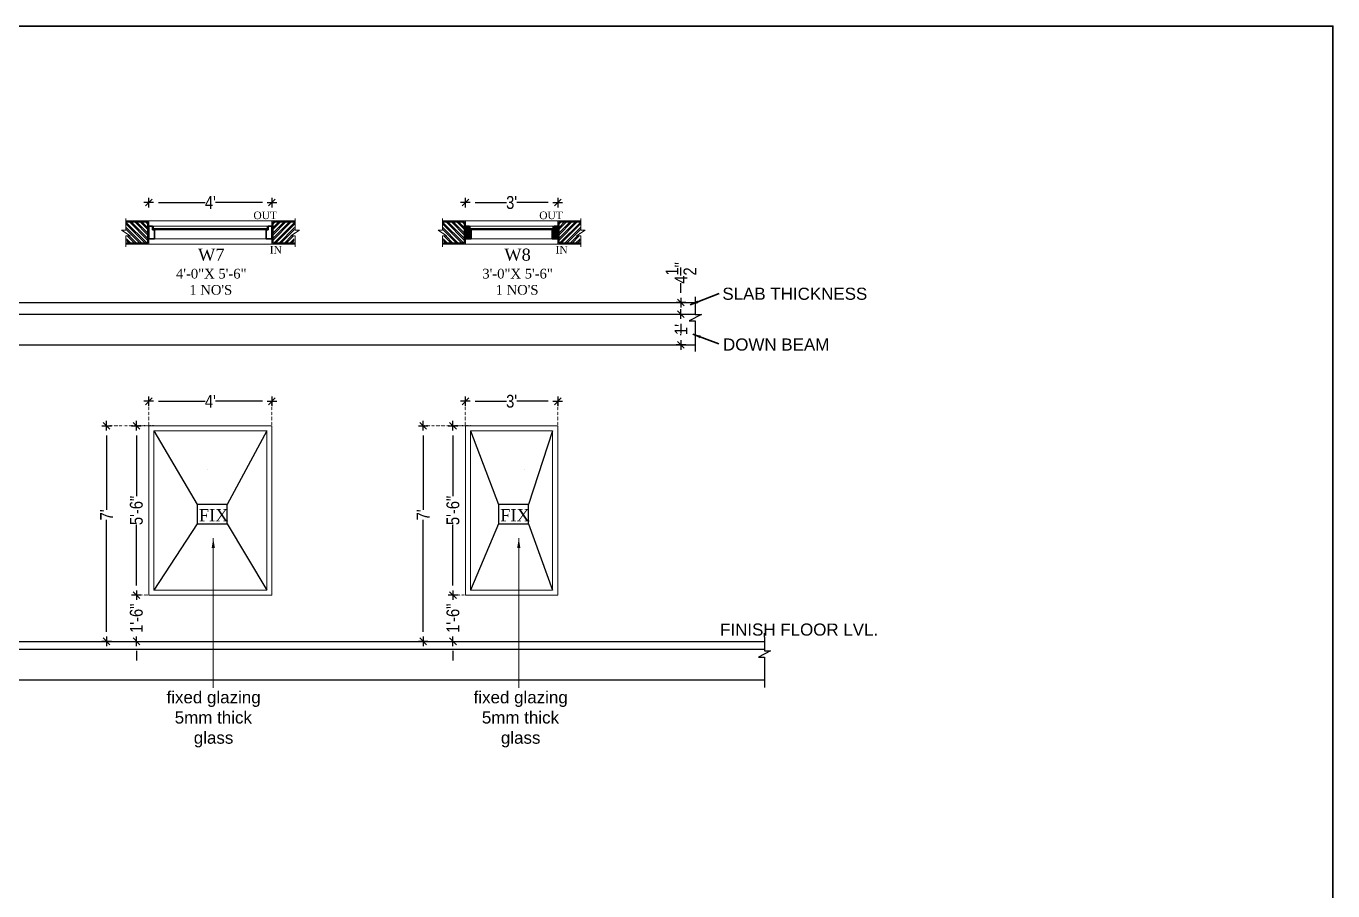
# Model space of a CAD drawing. Extents: x 187966 to 202201, y 659574 to 1343694.
# Drawn here: x 194190 to 194700, y 664168 to 664504 of the extents above; entities that cross this region are included whole.
import ezdxf
from ezdxf.lldxf.tags import DXFTag

# ---------------------------------------------------------------- set-up
doc = ezdxf.new("R2010")
doc.units = 0
doc.header["$MEASUREMENT"] = 0
doc.header["$PDMODE"] = 32
doc.linetypes.add('DOT2', pattern=[3.175, 0, -3.175])
for name, color, linetype, lineweight in [('A-Wall', 7, 'Continuous', 30), ('ar-DOOR-WOOD', 44, 'Continuous', 0), ('AR-TEXT', 163, 'Continuous', 9), ('dim.', 84, 'Continuous', 25), ('seal', 8, 'Continuous', 0), ('slab beam layout', 142, 'Continuous', 30), ('Text', 55, 'Continuous', 25), ('wall', 1, 'Continuous', 30), ('wall hatch', 253, 'Continuous', 13), ('windows', 255, 'Continuous', 0)]:
    doc.layers.add(name, color=color, linetype=linetype, lineweight=lineweight)
doc.styles.add('AA_03.50', font='ARIALN.TTF', dxfattribs={"height": 8})
doc.styles.add('AA_05.00', font='ARIALN.TTF', dxfattribs={"height": 5})
doc.styles.get("Standard").update_dxf_attribs({"font": 'stylu.ttf', "height": 7})
tags = doc.linetypes.add('DASHED2', pattern=[0.375, 0.25, -0.125]).pattern_tags.tags
tags[6:7] = [DXFTag(74, 4), DXFTag(75, 0), DXFTag(340, '0'), DXFTag(46, 1.0), DXFTag(50, 0.0), DXFTag(44, 0.0), DXFTag(45, 0.0)]
tags[4:5] = [DXFTag(74, 4), DXFTag(75, 0), DXFTag(340, '0'), DXFTag(46, 1.0), DXFTag(50, 0.0), DXFTag(44, 0.0), DXFTag(45, 0.0)]
doc.dimstyles.new('AA_03.50', dxfattribs={"dimtxt": 9, "dimasz": 3.25, "dimexe": 1.75, "dimexo": 3.375, "dimgap": 0.09, "dimtad": 0, "dimdec": 0, "dimzin": 3, "dimdsep": 46, "dimlunit": 4, "dimtxsty": 'AA_03.50', "dimblk": 'DOTSMALL', "dimcen": 0.09, "dimclre": 7, "dimadec": 0, "dimazin": 0, "dimtfac": 1, "dimtdec": 0, "dimtofl": 0, "dimtmove": 0, "dimatfit": 3, "dimfxl": 1, "dimtolj": 1, "dimtzin": 0, "dimlwd": -1, "dimarcsym": 0})
doc.dimstyles.new('AA_05.00', dxfattribs={"dimtxt": 5, "dimasz": 3.75, "dimexe": 0.18, "dimexo": 0.0625, "dimgap": 0.09, "dimtad": 0, "dimdec": 1, "dimzin": 0, "dimdsep": 46, "dimlunit": 4, "dimtxsty": 'AA_05.00', "dimblk": 'DIM ARROW', "dimcen": 0.09, "dimclrd": 9, "dimclre": 256, "dimadec": 0, "dimazin": 0, "dimtfac": 1, "dimtdec": 1, "dimtofl": 0, "dimtmove": 0, "dimatfit": 3, "dimfxl": 1, "dimtolj": 1, "dimtzin": 0, "dimlwd": -1, "dimarcsym": 0})
pattern_1 = [(225, (-12.4713, 0), (0.34798562066, -0.34798562066), []), (225, (-12.81926, 4e-17), (0.34798562066, -0.34798562066), [0.6151574803, -0.12303149606, 0, -0.12303149606])]

# ---------------------------------------------------------------- blocks, each defined once
blk = doc.blocks.new('DIM ARROW')
at = {"color": 3, "ltscale": 0.1}
for p, q in [((-0.5, 0), (0.5, 0)), ((-0.35, -0.35), (0.35, 0.35)), ((0, 0.5), (0, -0.5))]:
    blk.add_line(p, q, dxfattribs=at)
blk = doc.blocks.new('*D172')
at = {"layer": 'DEFPOINTS', "color": 0, "ltscale": 0.1, "transparency": 16777216}
for p in [(194443.85, 664392.29), (194443.85, 664380.29), (194445.67, 664380.29)]:
    blk.add_point(p, dxfattribs=at)
at = {"layer": 'dim.', "linetype": 'DOT2', "lineweight": -2, "ltscale": 0.1, "transparency": 16777216}
for p, q in [((194443.91, 664392.29), (194445.85, 664392.29)), ((194443.91, 664380.29), (194445.85, 664380.29))]:
    blk.add_line(p, q, dxfattribs=at)
at = {"layer": 'dim.', "color": 9, "ltscale": 0.1, "transparency": 16777216}
for p, q in [((194445.67, 664388.54), (194445.67, 664388.07)), ((194445.67, 664384.04), (194445.67, 664384.51))]:
    blk.add_line(p, q, dxfattribs=at)
at = {"layer": 'dim.', "color": 9, "ltscale": 0.1, "transparency": 16777216, "xscale": 3.75, "yscale": 3.75, "zscale": 3.75}
for p, rotation in [((194445.67, 664392.29), 90), ((194445.67, 664380.29), 270)]:
    blk.add_blockref('DIM ARROW', p, dxfattribs=dict(at, rotation=rotation))
at = {"layer": 'dim.', "color": 0, "ltscale": 0.1, "transparency": 16777216, "insert": (194445.67, 664386.29), "char_height": 5, "attachment_point": 5, "rotation": 90, "style": 'AA_05.00'}
blk.add_mtext("\\A1;1'", dxfattribs=at)
blk = doc.blocks.new('*D173')
at = {"layer": 'DEFPOINTS', "color": 0, "ltscale": 0.1, "transparency": 16777216}
for p in [(194442.74, 664396.79), (194445.67, 664396.79), (194442.74, 664392.29)]:
    blk.add_point(p, dxfattribs=at)
at = {"layer": 'dim.', "color": 9, "ltscale": 0.1, "transparency": 16777216}
for p, q in [((194445.67, 664400.54), (194445.67, 664404.29)), ((194445.67, 664388.54), (194445.67, 664384.79))]:
    blk.add_line(p, q, dxfattribs=at)
at = {"layer": 'dim.', "linetype": 'DOT2', "lineweight": -2, "ltscale": 0.1, "transparency": 16777216}
for p, q in [((194442.81, 664396.79), (194445.85, 664396.79)), ((194442.81, 664392.29), (194445.85, 664392.29))]:
    blk.add_line(p, q, dxfattribs=at)
at = {"layer": 'dim.', "color": 9, "ltscale": 0.1, "transparency": 16777216, "xscale": 3.75, "yscale": 3.75, "zscale": 3.75}
for p, rotation in [((194445.67, 664396.79), 270), ((194445.67, 664392.29), 90)]:
    blk.add_blockref('DIM ARROW', p, dxfattribs=dict(at, rotation=rotation))
at = {"layer": 'dim.', "color": 0, "ltscale": 0.1, "transparency": 16777216, "insert": (194445.67, 664408.32), "char_height": 5, "attachment_point": 5, "rotation": 90, "style": 'AA_05.00'}
blk.add_mtext('\\A1;4{\\H1.000000x;\\S1/2;}"', dxfattribs=at)
blk = doc.blocks.new('_DotSmall')
at = {"color": 0, "linetype": 'ByBlock', "const_width": 0.5}
blk.add_lwpolyline([(-0.0625, 0, 1), (0.0625, 0, 1)], format="xyb", close=True, dxfattribs=at)
blk = doc.blocks.new('*D182')
at = {"layer": 'DEFPOINTS', "color": 0, "ltscale": 0.1, "transparency": 16777216}
for p in [(194221.83, 664348.79), (194238.3, 664348.79), (194222.1, 664264.79)]:
    blk.add_point(p, dxfattribs=at)
at = {"layer": 'dim.', "linetype": 'DOT2', "lineweight": -2, "ltscale": 0.1, "transparency": 16777216}
for p, q in [((194238.24, 664348.79), (194221.65, 664348.79)), ((194222.04, 664264.79), (194221.65, 664264.79))]:
    blk.add_line(p, q, dxfattribs=at)
at = {"layer": 'dim.', "color": 9, "ltscale": 0.1, "transparency": 16777216}
for p, q in [((194221.83, 664345.04), (194221.83, 664316.04)), ((194221.83, 664268.54), (194221.83, 664312.12))]:
    blk.add_line(p, q, dxfattribs=at)
at = {"layer": 'dim.', "color": 9, "ltscale": 0.1, "transparency": 16777216, "xscale": 3.75, "yscale": 3.75, "zscale": 3.75}
for p, rotation in [((194221.83, 664348.79), 90), ((194221.83, 664264.79), 270)]:
    blk.add_blockref('DIM ARROW', p, dxfattribs=dict(at, rotation=rotation))
at = {"layer": 'dim.', "color": 0, "ltscale": 0.1, "transparency": 16777216, "insert": (194221.83, 664314.08), "char_height": 5, "attachment_point": 5, "rotation": 90, "style": 'AA_05.00'}
blk.add_mtext("\\A1;7'", dxfattribs=at)
blk = doc.blocks.new('*D183')
at = {"layer": 'DEFPOINTS', "color": 0, "ltscale": 0.1, "transparency": 16777216}
for p in [(194238.3, 664435.74), (194286.3, 664435.74), (194286.3, 664435.74)]:
    blk.add_point(p, dxfattribs=at)
at = {"layer": 'dim.', "linetype": 'DOT2', "lineweight": -2, "ltscale": 0.1, "transparency": 16777216}
for p, q in [((194238.3, 664435.8), (194238.3, 664435.92)), ((194286.3, 664435.8), (194286.3, 664435.92))]:
    blk.add_line(p, q, dxfattribs=at)
at = {"layer": 'dim.', "color": 9, "ltscale": 0.1, "transparency": 16777216}
for p, q in [((194242.05, 664435.74), (194260.24, 664435.74)), ((194282.55, 664435.74), (194264.36, 664435.74))]:
    blk.add_line(p, q, dxfattribs=at)
at = {"layer": 'dim.', "color": 9, "ltscale": 0.1, "transparency": 16777216, "xscale": 3.75, "yscale": 3.75, "zscale": 3.75, "rotation": 180}
blk.add_blockref('DIM ARROW', (194238.3, 664435.74), dxfattribs=at)
at = {"layer": 'dim.', "color": 9, "ltscale": 0.1, "transparency": 16777216, "xscale": 3.75, "yscale": 3.75, "zscale": 3.75}
blk.add_blockref('DIM ARROW', (194286.3, 664435.74), dxfattribs=at)
at = {"layer": 'dim.', "color": 0, "ltscale": 0.1, "transparency": 16777216, "insert": (194262.3, 664435.74), "char_height": 5, "attachment_point": 5, "style": 'AA_05.00'}
blk.add_mtext("\\A1;4'", dxfattribs=at)
blk = doc.blocks.new('*D184')
at = {"layer": 'DEFPOINTS', "color": 0, "ltscale": 0.1, "transparency": 16777216}
for p in [(194233.46, 664282.79), (194233.46, 664282.79), (194231.14, 664264.79)]:
    blk.add_point(p, dxfattribs=at)
at = {"layer": 'dim.', "color": 9, "ltscale": 0.1, "transparency": 16777216}
for p, q in [((194233.46, 664286.54), (194233.46, 664290.29)), ((194233.46, 664261.04), (194233.46, 664257.29))]:
    blk.add_line(p, q, dxfattribs=at)
at = {"layer": 'dim.', "linetype": 'DOT2', "lineweight": -2, "ltscale": 0.1, "transparency": 16777216}
for p, q in [((194233.4, 664282.79), (194233.28, 664282.79)), ((194231.2, 664264.79), (194233.64, 664264.79))]:
    blk.add_line(p, q, dxfattribs=at)
at = {"layer": 'dim.', "color": 9, "ltscale": 0.1, "transparency": 16777216, "xscale": 3.75, "yscale": 3.75, "zscale": 3.75}
for p, rotation in [((194233.46, 664282.79), 270), ((194233.46, 664264.79), 90)]:
    blk.add_blockref('DIM ARROW', p, dxfattribs=dict(at, rotation=rotation))
at = {"layer": 'dim.', "color": 0, "ltscale": 0.1, "transparency": 16777216, "insert": (194233.46, 664273.79), "char_height": 5, "attachment_point": 5, "rotation": 90, "style": 'AA_05.00'}
blk.add_mtext('\\A1;1\'-6"', dxfattribs=at)
blk = doc.blocks.new('*D185')
at = {"layer": 'DEFPOINTS', "color": 0, "ltscale": 0.1, "transparency": 16777216}
for p in [(194233.46, 664348.79), (194240.3, 664348.79), (194238.3, 664282.79)]:
    blk.add_point(p, dxfattribs=at)
at = {"layer": 'dim.', "linetype": 'DOT2', "lineweight": -2, "ltscale": 0.1, "transparency": 16777216}
for p, q in [((194240.24, 664348.79), (194233.28, 664348.79)), ((194238.24, 664282.79), (194233.28, 664282.79))]:
    blk.add_line(p, q, dxfattribs=at)
at = {"layer": 'dim.', "color": 9, "ltscale": 0.1, "transparency": 16777216}
for p, q in [((194233.46, 664345.04), (194233.46, 664321.33)), ((194233.46, 664286.54), (194233.46, 664310.24))]:
    blk.add_line(p, q, dxfattribs=at)
at = {"layer": 'dim.', "color": 9, "ltscale": 0.1, "transparency": 16777216, "xscale": 3.75, "yscale": 3.75, "zscale": 3.75}
for p, rotation in [((194233.46, 664348.79), 90), ((194233.46, 664282.79), 270)]:
    blk.add_blockref('DIM ARROW', p, dxfattribs=dict(at, rotation=rotation))
at = {"layer": 'dim.', "color": 0, "ltscale": 0.1, "transparency": 16777216, "insert": (194233.46, 664315.79), "char_height": 5, "attachment_point": 5, "rotation": 90, "style": 'AA_05.00'}
blk.add_mtext('\\A1;5\'-6"', dxfattribs=at)
blk = doc.blocks.new('*D186')
at = {"layer": 'DEFPOINTS', "color": 0, "ltscale": 0.1, "transparency": 16777216}
for p in [(194286.3, 664358.31), (194238.3, 664348.79), (194286.3, 664348.79)]:
    blk.add_point(p, dxfattribs=at)
at = {"layer": 'dim.', "linetype": 'DOT2', "lineweight": -2, "ltscale": 0.1, "transparency": 16777216}
for p, q in [((194238.3, 664348.85), (194238.3, 664358.49)), ((194286.3, 664348.85), (194286.3, 664358.49))]:
    blk.add_line(p, q, dxfattribs=at)
at = {"layer": 'dim.', "color": 9, "ltscale": 0.1, "transparency": 16777216}
for p, q in [((194242.05, 664358.31), (194260.24, 664358.31)), ((194282.55, 664358.31), (194264.36, 664358.31))]:
    blk.add_line(p, q, dxfattribs=at)
at = {"layer": 'dim.', "color": 9, "ltscale": 0.1, "transparency": 16777216, "xscale": 3.75, "yscale": 3.75, "zscale": 3.75, "rotation": 180}
blk.add_blockref('DIM ARROW', (194238.3, 664358.31), dxfattribs=at)
at = {"layer": 'dim.', "color": 9, "ltscale": 0.1, "transparency": 16777216, "xscale": 3.75, "yscale": 3.75, "zscale": 3.75}
blk.add_blockref('DIM ARROW', (194286.3, 664358.31), dxfattribs=at)
at = {"layer": 'dim.', "color": 0, "ltscale": 0.1, "transparency": 16777216, "insert": (194262.3, 664358.31), "char_height": 5, "attachment_point": 5, "style": 'AA_05.00'}
blk.add_mtext("\\A1;4'", dxfattribs=at)
blk = doc.blocks.new('*D188')
at = {"layer": 'DEFPOINTS', "color": 0, "ltscale": 0.1, "transparency": 16777216}
for p in [(194345.22, 664348.79), (194361.69, 664348.79), (194345.49, 664264.79)]:
    blk.add_point(p, dxfattribs=at)
at = {"layer": 'dim.', "linetype": 'DOT2', "lineweight": -2, "ltscale": 0.1, "transparency": 16777216}
for p, q in [((194361.63, 664348.79), (194345.04, 664348.79)), ((194345.43, 664264.79), (194345.04, 664264.79))]:
    blk.add_line(p, q, dxfattribs=at)
at = {"layer": 'dim.', "color": 9, "ltscale": 0.1, "transparency": 16777216}
for p, q in [((194345.22, 664345.04), (194345.22, 664316.04)), ((194345.22, 664268.54), (194345.22, 664312.12))]:
    blk.add_line(p, q, dxfattribs=at)
at = {"layer": 'dim.', "color": 9, "ltscale": 0.1, "transparency": 16777216, "xscale": 3.75, "yscale": 3.75, "zscale": 3.75}
for p, rotation in [((194345.22, 664348.79), 90), ((194345.22, 664264.79), 270)]:
    blk.add_blockref('DIM ARROW', p, dxfattribs=dict(at, rotation=rotation))
at = {"layer": 'dim.', "color": 0, "ltscale": 0.1, "transparency": 16777216, "insert": (194345.22, 664314.08), "char_height": 5, "attachment_point": 5, "rotation": 90, "style": 'AA_05.00'}
blk.add_mtext("\\A1;7'", dxfattribs=at)
blk = doc.blocks.new('*D189')
at = {"layer": 'DEFPOINTS', "color": 0, "ltscale": 0.1, "transparency": 16777216}
for p in [(194361.69, 664435.74), (194397.69, 664435.74), (194397.69, 664435.74)]:
    blk.add_point(p, dxfattribs=at)
at = {"layer": 'dim.', "linetype": 'DOT2', "lineweight": -2, "ltscale": 0.1, "transparency": 16777216}
for p, q in [((194361.69, 664435.8), (194361.69, 664435.92)), ((194397.69, 664435.8), (194397.69, 664435.92))]:
    blk.add_line(p, q, dxfattribs=at)
at = {"layer": 'dim.', "color": 9, "ltscale": 0.1, "transparency": 16777216}
for p, q in [((194365.44, 664435.74), (194377.71, 664435.74)), ((194393.94, 664435.74), (194381.67, 664435.74))]:
    blk.add_line(p, q, dxfattribs=at)
at = {"layer": 'dim.', "color": 9, "ltscale": 0.1, "transparency": 16777216, "xscale": 3.75, "yscale": 3.75, "zscale": 3.75, "rotation": 180}
blk.add_blockref('DIM ARROW', (194361.69, 664435.74), dxfattribs=at)
at = {"layer": 'dim.', "color": 9, "ltscale": 0.1, "transparency": 16777216, "xscale": 3.75, "yscale": 3.75, "zscale": 3.75}
blk.add_blockref('DIM ARROW', (194397.69, 664435.74), dxfattribs=at)
at = {"layer": 'dim.', "color": 0, "ltscale": 0.1, "transparency": 16777216, "insert": (194379.69, 664435.74), "char_height": 5, "attachment_point": 5, "style": 'AA_05.00'}
blk.add_mtext("\\A1;3'", dxfattribs=at)
blk = doc.blocks.new('*D190')
at = {"layer": 'DEFPOINTS', "color": 0, "ltscale": 0.1, "transparency": 16777216}
for p in [(194356.85, 664282.79), (194356.85, 664282.79), (194354.53, 664264.79)]:
    blk.add_point(p, dxfattribs=at)
at = {"layer": 'dim.', "color": 9, "ltscale": 0.1, "transparency": 16777216}
for p, q in [((194356.85, 664286.54), (194356.85, 664290.29)), ((194356.85, 664261.04), (194356.85, 664257.29))]:
    blk.add_line(p, q, dxfattribs=at)
at = {"layer": 'dim.', "linetype": 'DOT2', "lineweight": -2, "ltscale": 0.1, "transparency": 16777216}
for p, q in [((194356.79, 664282.79), (194356.67, 664282.79)), ((194354.59, 664264.79), (194357.03, 664264.79))]:
    blk.add_line(p, q, dxfattribs=at)
at = {"layer": 'dim.', "color": 9, "ltscale": 0.1, "transparency": 16777216, "xscale": 3.75, "yscale": 3.75, "zscale": 3.75}
for p, rotation in [((194356.85, 664282.79), 270), ((194356.85, 664264.79), 90)]:
    blk.add_blockref('DIM ARROW', p, dxfattribs=dict(at, rotation=rotation))
at = {"layer": 'dim.', "color": 0, "ltscale": 0.1, "transparency": 16777216, "insert": (194356.85, 664273.79), "char_height": 5, "attachment_point": 5, "rotation": 90, "style": 'AA_05.00'}
blk.add_mtext('\\A1;1\'-6"', dxfattribs=at)
blk = doc.blocks.new('*D191')
at = {"layer": 'DEFPOINTS', "color": 0, "ltscale": 0.1, "transparency": 16777216}
for p in [(194356.85, 664348.79), (194363.69, 664348.79), (194361.69, 664282.79)]:
    blk.add_point(p, dxfattribs=at)
at = {"layer": 'dim.', "linetype": 'DOT2', "lineweight": -2, "ltscale": 0.1, "transparency": 16777216}
for p, q in [((194363.63, 664348.79), (194356.67, 664348.79)), ((194361.63, 664282.79), (194356.67, 664282.79))]:
    blk.add_line(p, q, dxfattribs=at)
at = {"layer": 'dim.', "color": 9, "ltscale": 0.1, "transparency": 16777216}
for p, q in [((194356.85, 664345.04), (194356.85, 664321.33)), ((194356.85, 664286.54), (194356.85, 664310.24))]:
    blk.add_line(p, q, dxfattribs=at)
at = {"layer": 'dim.', "color": 9, "ltscale": 0.1, "transparency": 16777216, "xscale": 3.75, "yscale": 3.75, "zscale": 3.75}
for p, rotation in [((194356.85, 664348.79), 90), ((194356.85, 664282.79), 270)]:
    blk.add_blockref('DIM ARROW', p, dxfattribs=dict(at, rotation=rotation))
at = {"layer": 'dim.', "color": 0, "ltscale": 0.1, "transparency": 16777216, "insert": (194356.85, 664315.79), "char_height": 5, "attachment_point": 5, "rotation": 90, "style": 'AA_05.00'}
blk.add_mtext('\\A1;5\'-6"', dxfattribs=at)
blk = doc.blocks.new('*D192')
at = {"layer": 'DEFPOINTS', "color": 0, "ltscale": 0.1, "transparency": 16777216}
for p in [(194397.69, 664358.31), (194361.69, 664348.79), (194397.69, 664348.79)]:
    blk.add_point(p, dxfattribs=at)
at = {"layer": 'dim.', "linetype": 'DOT2', "lineweight": -2, "ltscale": 0.1, "transparency": 16777216}
for p, q in [((194361.69, 664348.85), (194361.69, 664358.49)), ((194397.69, 664348.85), (194397.69, 664358.49))]:
    blk.add_line(p, q, dxfattribs=at)
at = {"layer": 'dim.', "color": 9, "ltscale": 0.1, "transparency": 16777216}
for p, q in [((194365.44, 664358.31), (194377.71, 664358.31)), ((194393.94, 664358.31), (194381.67, 664358.31))]:
    blk.add_line(p, q, dxfattribs=at)
at = {"layer": 'dim.', "color": 9, "ltscale": 0.1, "transparency": 16777216, "xscale": 3.75, "yscale": 3.75, "zscale": 3.75, "rotation": 180}
blk.add_blockref('DIM ARROW', (194361.69, 664358.31), dxfattribs=at)
at = {"layer": 'dim.', "color": 9, "ltscale": 0.1, "transparency": 16777216, "xscale": 3.75, "yscale": 3.75, "zscale": 3.75}
blk.add_blockref('DIM ARROW', (194397.69, 664358.31), dxfattribs=at)
at = {"layer": 'dim.', "color": 0, "ltscale": 0.1, "transparency": 16777216, "insert": (194379.69, 664358.31), "char_height": 5, "attachment_point": 5, "style": 'AA_05.00'}
blk.add_mtext("\\A1;3'", dxfattribs=at)

msp = doc.modelspace()

# ---------------------------------------------------------------- hatches: boundary and pattern name
at = {"layer": 'ar-DOOR-WOOD'}
h = msp.add_hatch(dxfattribs=at)
h.set_pattern_fill('ANSI35', color=256, scale=1.968504, angle=180, style=0)
h.set_pattern_definition(pattern_1)
h.paths.add_polyline_path([(194363.9, 664425.12), (194363.15, 664425.12), (194363.15, 664426.5), (194361.69, 664426.5), (194361.69, 664421.58), (194363.9, 664421.58)])
h = msp.add_hatch(dxfattribs=at)
h.set_pattern_fill('ANSI35', color=256, scale=1.968504, angle=180, style=0)
h.set_pattern_definition(pattern_1)
h.paths.add_polyline_path([(194395.48, 664421.58), (194397.69, 664421.58), (194397.69, 664426.5), (194396.23, 664426.5), (194396.23, 664425.12), (194395.48, 664425.12)])
at = {"layer": 'wall hatch'}
h = msp.add_hatch(dxfattribs=at)
h.set_pattern_fill('ANSI32', color=256, scale=3.937008, style=0)
h.set_pattern_definition([(135, (419108.2677, 668610.1016), (1.043956862, 1.043956862), []), (135, (419107.5717, 668610.1016), (1.043956862, 1.043956862), [])])
h.paths.add_polyline_path([(194230.98, 664422.73), (194229.53, 664423.73), (194229.37, 664428.17), (194237.91, 664428.17), (194237.91, 664419.91), (194229.67, 664419.91), (194229.57, 664422.73), (194230.09, 664422.73)])
h = msp.add_hatch(dxfattribs=at)
h.set_pattern_fill('ANSI32', color=256, scale=3.937008, style=0)
h.set_pattern_definition([(45, (-30583.6712, 668610.1016), (-1.043956862, 1.043956862), []), (45, (-30582.9753, 668610.1016), (-1.043956862, 1.043956862), [])])
h.paths.add_polyline_path([(194293.61, 664422.73), (194295.07, 664423.73), (194295.22, 664428.17), (194286.69, 664428.17), (194286.69, 664419.91), (194294.93, 664419.91), (194295.03, 664422.73), (194294.51, 664422.73)])
h = msp.add_hatch(dxfattribs=at)
h.set_pattern_fill('ANSI32', color=256, scale=3.937008, style=0)
h.set_pattern_definition([(135, (419231.6587, 668610.1016), (1.043956862, 1.043956862), []), (135, (419230.9627, 668610.1016), (1.043956862, 1.043956862), [])])
h.paths.add_polyline_path([(194354.37, 664422.73), (194352.92, 664423.73), (194352.77, 664428.17), (194361.3, 664428.17), (194361.3, 664419.91), (194353.06, 664419.91), (194352.96, 664422.73), (194353.48, 664422.73)])
h = msp.add_hatch(dxfattribs=at)
h.set_pattern_fill('ANSI32', color=256, scale=3.937008, style=0)
h.set_pattern_definition([(45, (-30472.2803, 668610.1016), (-1.043956862, 1.043956862), []), (45, (-30471.5843, 668610.1016), (-1.043956862, 1.043956862), [])])
h.paths.add_polyline_path([(194405, 664422.73), (194406.46, 664423.73), (194406.61, 664428.17), (194398.08, 664428.17), (194398.08, 664419.91), (194406.32, 664419.91), (194406.42, 664422.73), (194405.9, 664422.73)])

# ---------------------------------------------------------------- linework, layer by layer
at = {"layer": 'A-Wall'}
msp.add_lwpolyline([(193076.85, 664504.47), (194699.74, 664504.47), (194699.74, 663830.69), (193076.85, 663830.69)], close=True, dxfattribs=at)
at = {"layer": 'ar-DOOR-WOOD', "color": 4}
for p, q in [((194239.76, 664425.4), (194284.84, 664425.4)), ((194240.16, 664425.63), (194284.84, 664425.63)), ((194363.15, 664425.4), (194396.23, 664425.4)), ((194363.56, 664425.63), (194396.23, 664425.63))]:
    msp.add_line(p, q, dxfattribs=at)
at = {"layer": 'ar-DOOR-WOOD'}
for p, q in [((194240.16, 664426.5), (194285.57, 664426.5)), ((194284.09, 664425.12), (194240.5, 664425.12)), ((194363.56, 664426.5), (194396.96, 664426.5)), ((194395.48, 664425.12), (194363.9, 664425.12)), ((194240.5, 664421.58), (194284.09, 664421.58)), ((194363.9, 664421.58), (194395.48, 664421.58)), ((194261.3, 664331.79), (194261.3, 664331.77)), ((194384.69, 664331.79), (194384.69, 664331.77))]:
    msp.add_line(p, q, dxfattribs=at)
at = {"layer": 'seal', "lineweight": 25, "ltscale": 0.005}
for p, q in [((193712.36, 664396.79), (194451.28, 664396.79)), ((193712.36, 664392.29), (194451.28, 664392.29)), ((193712.36, 664380.29), (194451.28, 664380.29)), ((193711.91, 664264.79), (194478.22, 664264.79))]:
    msp.add_line(p, q, dxfattribs=at)
at = {"layer": 'slab beam layout', "lineweight": 25, "ltscale": 0.005}
msp.add_line((193711.91, 664261.79), (194478.22, 664261.79), dxfattribs=at)
at = {"layer": 'Text', "linetype": 'DASHED2', "lineweight": -2, "ltscale": 5}
for p, q in [((194240.3, 664346.79), (194257.16, 664318.07)), ((194284.3, 664346.79), (194268.85, 664318.07)), ((194363.69, 664346.79), (194374.59, 664318.07)), ((194395.69, 664346.79), (194386.29, 664318.07)), ((194257.16, 664310.53), (194240.3, 664284.79)), ((194268.85, 664310.53), (194284.3, 664284.79)), ((194374.59, 664310.53), (194363.69, 664284.79)), ((194386.29, 664310.53), (194395.69, 664284.79))]:
    msp.add_line(p, q, dxfattribs=at)
for points in [[(194268.85, 664318.07), (194257.16, 664318.07), (194257.16, 664310.53), (194268.85, 664310.53)], [(194386.29, 664318.07), (194374.59, 664318.07), (194374.59, 664310.53), (194386.29, 664310.53)]]:
    msp.add_lwpolyline(points, close=True, dxfattribs=at)
at = {"layer": 'wall', "lineweight": 5}
for p, q in [((194229.3, 664429.47), (194229.3, 664425.04)), ((194229.3, 664428.57), (194238.3, 664428.57)), ((194238.3, 664428.57), (194286.3, 664428.57)), ((194238.3, 664428.57), (194238.3, 664419.51)), ((194295.29, 664428.57), (194286.3, 664428.57)), ((194286.3, 664428.57), (194286.3, 664419.51)), ((194295.29, 664429.47), (194295.29, 664425.04)), ((194352.7, 664429.47), (194352.7, 664425.04)), ((194352.7, 664428.57), (194361.69, 664428.57)), ((194361.69, 664428.57), (194397.69, 664428.57)), ((194361.69, 664428.57), (194361.69, 664419.51)), ((194406.68, 664428.57), (194397.69, 664428.57)), ((194397.69, 664428.57), (194397.69, 664419.51)), ((194406.68, 664429.47), (194406.68, 664425.04)), ((194229.3, 664425.04), (194227.63, 664425.04)), ((194227.63, 664425.04), (194230.98, 664422.73)), ((194229.3, 664422.73), (194229.3, 664418.51)), ((194230.98, 664422.73), (194229.3, 664422.73)), ((194296.97, 664425.04), (194293.61, 664422.73)), ((194293.61, 664422.73), (194295.29, 664422.73)), ((194295.29, 664425.04), (194296.97, 664425.04)), ((194295.29, 664422.73), (194295.29, 664418.51)), ((194352.7, 664425.04), (194351.02, 664425.04)), ((194351.02, 664425.04), (194354.37, 664422.73)), ((194352.7, 664422.73), (194352.7, 664418.51)), ((194354.37, 664422.73), (194352.7, 664422.73)), ((194408.36, 664425.04), (194405, 664422.73)), ((194405, 664422.73), (194406.68, 664422.73)), ((194406.68, 664425.04), (194408.36, 664425.04)), ((194406.68, 664422.73), (194406.68, 664418.51)), ((194238.3, 664419.51), (194229.3, 664419.51)), ((194238.3, 664419.51), (194286.3, 664419.51)), ((194286.3, 664419.51), (194295.29, 664419.51)), ((194361.69, 664419.51), (194352.7, 664419.51)), ((194361.69, 664419.51), (194397.69, 664419.51)), ((194397.69, 664419.51), (194406.68, 664419.51))]:
    msp.add_line(p, q, dxfattribs=at)
at = {"layer": 'wall'}
for p, q in [((194229.3, 664428.17), (194237.91, 664428.17)), ((194237.91, 664419.91), (194237.91, 664428.17)), ((194295.29, 664428.17), (194286.69, 664428.17)), ((194286.69, 664419.91), (194286.69, 664428.17)), ((194352.7, 664428.17), (194361.3, 664428.17)), ((194361.3, 664419.91), (194361.3, 664428.17)), ((194406.68, 664428.17), (194398.08, 664428.17)), ((194398.08, 664419.91), (194398.08, 664428.17)), ((194238.3, 664426.5), (194238.3, 664421.58)), ((194238.3, 664426.5), (194239.76, 664426.5)), ((194238.3, 664426.5), (194238.3, 664421.58)), ((194239.76, 664426.5), (194239.76, 664425.12)), ((194239.76, 664425.12), (194240.5, 664425.12)), ((194240.5, 664425.12), (194240.5, 664421.58)), ((194284.09, 664425.12), (194284.09, 664421.58)), ((194284.84, 664425.12), (194284.09, 664425.12)), ((194286.3, 664426.5), (194284.84, 664426.5)), ((194284.84, 664426.5), (194284.84, 664425.12)), ((194286.3, 664426.5), (194286.3, 664421.58)), ((194286.3, 664426.5), (194286.3, 664421.58)), ((194361.69, 664426.5), (194361.69, 664421.58)), ((194361.69, 664426.5), (194363.15, 664426.5)), ((194361.69, 664426.5), (194361.69, 664421.58)), ((194363.15, 664426.5), (194363.15, 664425.12)), ((194363.15, 664425.12), (194363.9, 664425.12)), ((194363.9, 664425.12), (194363.9, 664421.58)), ((194395.48, 664425.12), (194395.48, 664421.58)), ((194396.23, 664425.12), (194395.48, 664425.12)), ((194397.69, 664426.5), (194396.23, 664426.5)), ((194396.23, 664426.5), (194396.23, 664425.12)), ((194397.69, 664426.5), (194397.69, 664421.58)), ((194397.69, 664426.5), (194397.69, 664421.58)), ((194237.91, 664419.91), (194229.3, 664419.91)), ((194238.3, 664421.58), (194240.5, 664421.58)), ((194286.3, 664421.58), (194284.09, 664421.58)), ((194286.69, 664419.91), (194295.29, 664419.91)), ((194361.3, 664419.91), (194352.7, 664419.91)), ((194361.69, 664421.58), (194363.9, 664421.58)), ((194397.69, 664421.58), (194395.48, 664421.58)), ((194398.08, 664419.91), (194406.68, 664419.91))]:
    msp.add_line(p, q, dxfattribs=at)
at = {"layer": 'wall', "lineweight": 25, "ltscale": 0.005}
for p, q in [((194478.22, 664266.44), (194478.22, 664268)), ((194478.22, 664266.44), (194478.22, 664261.14)), ((194480.57, 664261.14), (194475.87, 664258.66)), ((194478.22, 664261.14), (194480.57, 664261.14)), ((194478.22, 664261.14), (194480.57, 664261.14)), ((194475.87, 664258.66), (194478.22, 664258.66)), ((194478.22, 664258.66), (194478.22, 664251.44)), ((193711.91, 664249.79), (194478.22, 664249.79)), ((194478.22, 664251.44), (194478.22, 664246.77))]:
    msp.add_line(p, q, dxfattribs=at)
at = {"layer": 'wall', "lineweight": 5}
for points in [[(194239.87, 664426.5), (194240.16, 664426.5), (194240.16, 664425.63), (194239.87, 664425.63)], [(194284.72, 664426.5), (194284.43, 664426.5), (194284.43, 664425.63), (194284.72, 664425.63)], [(194363.27, 664426.5), (194363.56, 664426.5), (194363.56, 664425.63), (194363.27, 664425.63)], [(194396.11, 664426.5), (194395.82, 664426.5), (194395.82, 664425.63), (194396.11, 664425.63)]]:
    msp.add_lwpolyline(points, close=True, dxfattribs=at)
at = {"layer": 'wall', "lineweight": 25, "ltscale": 0.005}
msp.add_lwpolyline([(194451.28, 664399), (194451.28, 664392.14), (194453.63, 664392.14), (194448.93, 664389.66), (194451.28, 664389.66), (194451.28, 664377.77)], dxfattribs=at)
at = {"layer": 'windows'}
for p, q in [((194238.3, 664348.79), (194286.3, 664348.79)), ((194238.3, 664348.79), (194238.3, 664282.79)), ((194240.3, 664346.79), (194284.3, 664346.79)), ((194240.3, 664346.79), (194240.3, 664284.79)), ((194284.3, 664346.79), (194284.3, 664284.79)), ((194286.3, 664348.79), (194286.3, 664282.79)), ((194361.69, 664348.79), (194397.69, 664348.79)), ((194361.69, 664348.79), (194361.69, 664282.79)), ((194363.69, 664346.79), (194395.69, 664346.79)), ((194363.69, 664346.79), (194363.69, 664284.79)), ((194395.69, 664346.79), (194395.69, 664284.79)), ((194397.69, 664348.79), (194397.69, 664282.79)), ((194284.3, 664284.79), (194240.3, 664284.79)), ((194395.69, 664284.79), (194363.69, 664284.79)), ((194286.3, 664282.79), (194238.3, 664282.79)), ((194397.69, 664282.79), (194361.69, 664282.79))]:
    msp.add_line(p, q, dxfattribs=at)

# ---------------------------------------------------------------- texts
at = {"layer": 'AR-TEXT', "char_height": 4.7244, "attachment_point": 1}
for s, insert, width in [('\\pi9.9652;{\\fTimes New Roman|b0|i0|c0|p18;W7\\P\\pi1.382;\\H0.8x;4\'-0"X 5\'-6"\\P\\pi6.5608;1 NO\'S}', (194247.52, 664417.81, -19463.01), 50.7783), ('\\pi9.9652;{\\fTimes New Roman|b0|i0|c0|p18;W8\\P\\pi1.382;\\H0.8x;3\'-0"X 5\'-6"\\P\\pi6.5608;1 NO\'S}', (194366.89, 664417.81, -19463.01), 50.7783), ('\\pi6.489;{\\fArial|b0|i0|c0|p34;SLAB THICKNESS}', (194455.33, 664402.58), 73.4767), ('\\pi6.489;{\\fArial|b0|i0|c0|p34;DOWN BEAM}', (194455.59, 664382.8), 73.4767), ('\\pi157.44;{\\fArial|b0|i0|c0|p34;FINISH FLOOR LVL.}', (194303.49, 664271.74), 375.388), ('\\pi3.8013;{\\fArial|b0|i0|c0|p34;fixed glazing \\P\\pi7.0094;5mm thick \\P\\pi14.425;glass}', (194241.41, 664245.37), 43.7898), ('\\pi3.8013;{\\fArial|b0|i0|c0|p34;fixed glazing \\P\\pi7.0094;5mm thick \\P\\pi14.425;glass}', (194361.09, 664245.37), 43.7898)]:
    msp.add_mtext(s, dxfattribs=dict(at, insert=insert, width=width))
at = {"layer": 'Text', "char_height": 5.9055, "width": 1.4334, "attachment_point": 3}
for s, insert in [('{\\fTimes New Roman|b0|i0|c0|p18;\\H0.5x;OUT}', (194288.24, 664432.24)), ('{\\fTimes New Roman|b0|i0|c0|p18;\\H0.5x;OUT}', (194399.63, 664432.24)), ('{\\fTimes New Roman|b0|i0|c0|p18;\\H0.5x;IN}', (194290.15, 664418.84)), ('{\\fTimes New Roman|b0|i0|c0|p18;\\H0.5x;IN}', (194401.54, 664418.84))]:
    msp.add_mtext(s, dxfattribs=dict(at, insert=insert))
at = {"layer": 'Text', "ltscale": 5, "char_height": 4.7343, "width": 5.4871, "attachment_point": 7}
for insert in [(194257.83, 664311.56), (194375.27, 664311.56)]:
    msp.add_mtext('\\A1;{\\fTimes New Roman|b0|i0|c0|p18;FIX}', dxfattribs=dict(at, insert=insert))

# ---------------------------------------------------------------- dimensions: what is measured, and where the dimension line sits
at = {"layer": 'dim.', "ltscale": 0.1}
for base, p1, p2, picture, middle in [((194286.3, 664435.74), (194238.3, 664435.74), (194286.3, 664435.74), '*D183', (194262.3, 664435.74)), ((194397.69, 664435.74), (194361.69, 664435.74), (194397.69, 664435.74), '*D189', (194379.69, 664435.74)), ((194286.3, 664358.31), (194238.3, 664348.79), (194286.3, 664348.79), '*D186', (194262.3, 664358.31)), ((194397.69, 664358.31), (194361.69, 664348.79), (194397.69, 664348.79), '*D192', (194379.69, 664358.31))]:
    dim = msp.add_linear_dim(base=base, p1=p1, p2=p2, dimstyle='AA_05.00', dxfattribs=at)
    dim.commit()
    dim.dimension.update_dxf_attribs({"geometry": picture, "text_midpoint": middle})
for base, p1, p2, picture, middle in [((194445.67, 664396.79), (194442.74, 664392.29), (194442.74, 664396.79), '*D173', (194445.67, 664408.32)), ((194445.67, 664380.29), (194443.85, 664392.29), (194443.85, 664380.29), '*D172', (194445.67, 664386.29)), ((194233.46, 664348.79), (194238.3, 664282.79), (194240.3, 664348.79), '*D185', (194233.46, 664315.79)), ((194356.85, 664348.79), (194361.69, 664282.79), (194363.69, 664348.79), '*D191', (194356.85, 664315.79)), ((194233.46, 664282.79), (194231.14, 664264.79), (194233.46, 664282.79), '*D184', (194233.46, 664273.79)), ((194356.85, 664282.79), (194354.53, 664264.79), (194356.85, 664282.79), '*D190', (194356.85, 664273.79))]:
    dim = msp.add_linear_dim(base=base, p1=p1, p2=p2, angle=90, dimstyle='AA_05.00', dxfattribs=at)
    dim.commit()
    dim.dimension.update_dxf_attribs({"geometry": picture, "text_midpoint": middle})
for base, p1, p2, picture, middle in [((194221.83, 664348.79), (194222.1, 664264.79), (194238.3, 664348.79), '*D182', (194221.83, 664314.08)), ((194345.22, 664348.79), (194345.49, 664264.79), (194361.69, 664348.79), '*D188', (194345.22, 664314.08))]:
    dim = msp.add_linear_dim(base=base, p1=p1, p2=p2, angle=90, dimstyle='AA_05.00', dxfattribs=at)
    dim.commit()
    dim.dimension.update_dxf_attribs({"geometry": picture, "text_midpoint": middle, "dimtype": 160})

# ---------------------------------------------------------------- leaders
at = {"layer": 'A-Wall'}
for points in [[(194449.31, 664395.88), (194460.58, 664400.33)], [(194450.25, 664384.51), (194460.44, 664380.7)]]:
    msp.add_leader(points, dimstyle='AA_03.50', override={"dimtxt": 8, "dimgap": 0.09, "dimtad": 0, "dimdec": 1, "dimtdec": 1, "dimfxl": 0.1}, dxfattribs=at)
at = {"layer": 'windows', "linetype": 'DASHED2', "lineweight": -2, "ltscale": 5}
for points in [[(194263.43, 664304.96), (194263.43, 664246.73)], [(194382.49, 664304.96), (194382.49, 664246.73)]]:
    msp.add_leader(points, dimstyle='AA_05.00', dxfattribs=at)

doc.saveas('drawing.dxf')
